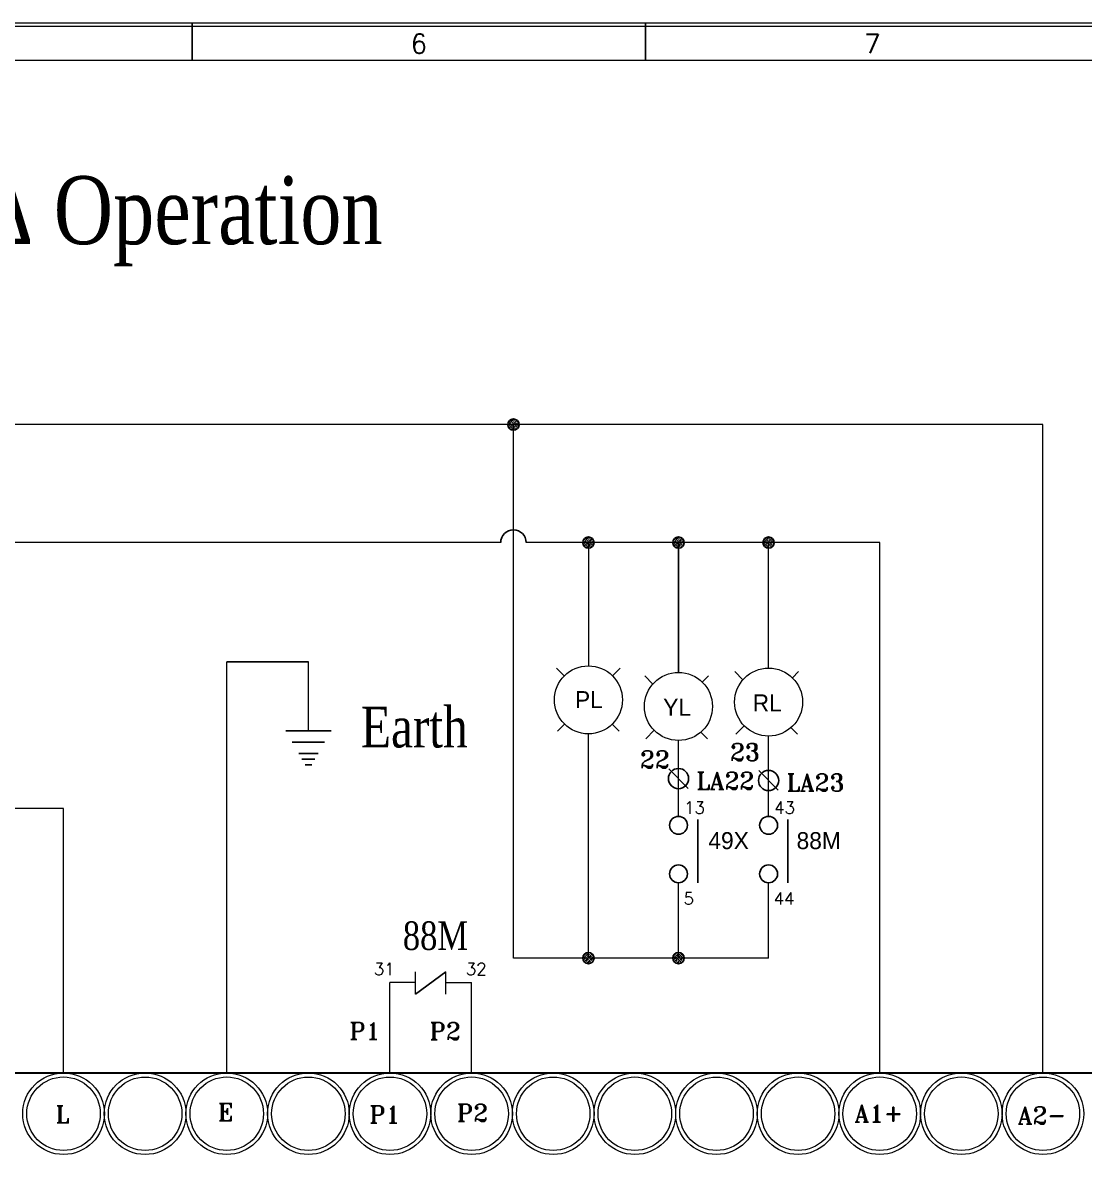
# Model space of a CAD drawing. Header units: millimetres. Extents: x 107 to 2900, y 85 to 3996.
# Drawn here: x 1345.4 to 1547.5, y 3006.5 to 3222.8 of the extents above; entities that cross this region are included whole.
import ezdxf
from ezdxf.enums import TextEntityAlignment as Align

# ---------------------------------------------------------------- set-up
doc = ezdxf.new("R2010")
doc.units = ezdxf.units.MM
for name, color, linetype in [('20', 2, 'Continuous'), ('30', 3, 'Continuous'), ('70', 7, 'Continuous')]:
    doc.layers.add(name, color=color, linetype=linetype)
doc.styles.add('SIMPLEX', font='SIMPLEX')
doc.styles.add('SS', font='batang.ttc', dxfattribs={"width": 0.8})
doc.styles.get("Standard").update_dxf_attribs({"font": 'BareunDotumPro1.ttf'})
doc.styles.add('STYLE2', font='romant.shx')

msp = doc.modelspace()

# ---------------------------------------------------------------- hatches: boundary and pattern name
at = {"layer": '70'}
h = msp.add_hatch(dxfattribs=at)
h.set_pattern_fill('ANSI33', color=256, scale=2.15937, style=0)
h.set_pattern_definition([(45, (3178.8533, 2557.8888), (-0.38172635, 0.38172635), []), (45, (3179.235, 2557.8888), (-0.38172635, 0.38172635), [0.26992129, -0.13496065])])
h.paths.add_polyline_path([(1438.816, 3147.318, 0.4142136), (1437.736, 3146.238, 0.4142136), (1438.816, 3145.159)])
h.paths.add_polyline_path([(1438.816, 3147.318), (1438.816, 3146.238), (1439.895, 3146.238, 0.4142136)])
h.paths.add_polyline_path([(1439.895, 3146.238), (1438.816, 3146.238), (1438.816, 3145.159, 0.4142136)])
h = msp.add_hatch(dxfattribs=at)
h.set_pattern_fill('ANSI33', color=256, scale=2.15937, style=0)
h.set_pattern_definition([(45, (3193.1238, 2535.41523), (-0.38172635, 0.38172635), []), (45, (3193.50553, 2535.41523), (-0.38172635, 0.38172635), [0.26992129, -0.13496065])])
h.paths.add_polyline_path([(1453.086, 3124.845, 0.4142136), (1452.007, 3123.765, 0.4142136), (1453.086, 3122.685)])
h.paths.add_polyline_path([(1453.086, 3124.845), (1453.086, 3123.765), (1454.166, 3123.765, 0.4142136)])
h.paths.add_polyline_path([(1454.166, 3123.765), (1453.086, 3123.765), (1453.086, 3122.685, 0.4142136)])
h = msp.add_hatch(dxfattribs=at)
h.set_pattern_fill('ANSI33', color=256, scale=2.15937, style=0)
h.set_pattern_definition([(45, (3210.28193, 2535.41523), (-0.38172635, 0.38172635), []), (45, (3210.66366, 2535.41523), (-0.38172635, 0.38172635), [0.26992129, -0.13496065])])
h.paths.add_polyline_path([(1470.244, 3124.845, 0.4142136), (1469.165, 3123.765, 0.4142136), (1470.244, 3122.685)])
h.paths.add_polyline_path([(1470.244, 3124.845), (1470.244, 3123.765), (1471.324, 3123.765, 0.4142136)])
h.paths.add_polyline_path([(1471.324, 3123.765), (1470.244, 3123.765), (1470.244, 3122.685, 0.4142136)])
h = msp.add_hatch(dxfattribs=at)
h.set_pattern_fill('ANSI33', color=256, scale=2.15937, style=0)
h.set_pattern_definition([(45, (3227.4411, 2535.41523), (-0.38172635, 0.38172635), []), (45, (3227.8228, 2535.41523), (-0.38172635, 0.38172635), [0.26992129, -0.13496065])])
h.paths.add_polyline_path([(1487.404, 3124.845, 0.4142136), (1486.324, 3123.765, 0.4142136), (1487.404, 3122.685)])
h.paths.add_polyline_path([(1487.404, 3124.845), (1487.404, 3123.765), (1488.483, 3123.765, 0.4142136)])
h.paths.add_polyline_path([(1488.483, 3123.765), (1487.404, 3123.765), (1487.404, 3122.685, 0.4142136)])
h = msp.add_hatch(dxfattribs=at)
h.set_pattern_fill('ANSI33', color=256, scale=2.15937, style=0)
h.set_pattern_definition([(45, (3193.1317, 2456.2709), (-0.38172635, 0.38172635), []), (45, (3193.5134, 2456.2709), (-0.38172635, 0.38172635), [0.26992129, -0.13496065])])
h.paths.add_polyline_path([(1453.094, 3045.7, 0.4142136), (1452.014, 3044.621, 0.4142136), (1453.094, 3043.541)])
h.paths.add_polyline_path([(1453.094, 3045.7), (1453.094, 3044.621), (1454.174, 3044.621, 0.4142136)])
h.paths.add_polyline_path([(1454.174, 3044.621), (1453.094, 3044.621), (1453.094, 3043.541, 0.4142136)])
h = msp.add_hatch(dxfattribs=at)
h.set_pattern_fill('ANSI33', color=256, scale=2.15937, style=0)
h.set_pattern_definition([(45, (3210.2846, 2456.2709), (-0.38172635, 0.38172635), []), (45, (3210.6663, 2456.2709), (-0.38172635, 0.38172635), [0.26992129, -0.13496065])])
h.paths.add_polyline_path([(1470.247, 3045.7, 0.4142136), (1469.167, 3044.621, 0.4142136), (1470.247, 3043.541)])
h.paths.add_polyline_path([(1470.247, 3045.7), (1470.247, 3044.621), (1471.327, 3044.621, 0.4142136)])
h.paths.add_polyline_path([(1471.327, 3044.621), (1470.247, 3044.621), (1470.247, 3043.541, 0.4142136)])

# ---------------------------------------------------------------- linework, layer by layer
at = {"color": 0, "lineweight": 15}
for p, q in [((1539.655, 3146.238), (1208.038, 3146.238)), ((1436.387, 3123.765), (1216.182, 3123.765)), ((1508.561, 3123.765), (1441.245, 3123.765)), ((1453.086, 3123.765), (1453.086, 3100.287)), ((1487.406, 3044.621), (1438.817, 3044.621))]:
    msp.add_line(p, q, dxfattribs=at)
for p, q in [((1470.244, 3123.765), (1470.244, 3099.027)), ((1384.222, 3101.064), (1399.77, 3101.064)), ((1448.476, 3098.361), (1447.004, 3099.833)), ((1457.696, 3098.361), (1459.168, 3099.833)), ((1465.365, 3096.811), (1463.806, 3098.369)), ((1474.778, 3097.176), (1475.971, 3098.369)), ((1482.524, 3097.651), (1480.966, 3099.209)), ((1491.937, 3098.016), (1493.13, 3099.209)), ((1447.199, 3087.864), (1448.535, 3089.199)), ((1458.973, 3087.864), (1457.638, 3089.199)), ((1395.451, 3087.908), (1404.089, 3087.908)), ((1464.002, 3086.4), (1465.617, 3088.015)), ((1475.776, 3086.4), (1474.506, 3087.67)), ((1481.161, 3087.24), (1482.776, 3088.855)), ((1492.935, 3087.24), (1491.665, 3088.51)), ((1396.685, 3085.749), (1402.855, 3085.749)), ((1397.919, 3083.589), (1401.621, 3083.589)), ((1398.536, 3082.51), (1401.004, 3082.51)), ((1399.153, 3081.43), (1400.387, 3081.43)), ((1425.967, 3041.988), (1420.145, 3037.77))]:
    msp.add_line(p, q)
at = {"color": 0}
for p, q in [((1472.098, 3076.929), (1468.392, 3080.68)), ((1489.257, 3076.573), (1485.551, 3080.325)), ((1473.924, 3071.045), (1473.924, 3058.958)), ((1491.083, 3071.045), (1491.083, 3058.958))]:
    msp.add_line(p, q, dxfattribs=at)
at = {"color": 1, "lineweight": 15}
msp.add_line((1353.128, 3073.086), (1298.942, 3073.086), dxfattribs=at)
at = {"color": 7, "lineweight": 30}
msp.add_line((1557.222, 3022.714), (1226.755, 3022.714), dxfattribs=at)
at = {"color": 0}
for centre, radius in [((1470.245, 3078.804), 1.924), ((1487.404, 3078.449), 1.924), ((1470.247, 3069.912), 1.701), ((1487.406, 3069.912), 1.701), ((1470.247, 3060.659), 1.701), ((1487.406, 3060.659), 1.701)]:
    msp.add_circle(centre, radius, dxfattribs=at)
at = {"color": 7, "lineweight": 15}
for centre, radius in [((1353.128, 3014.972), 7.772), ((1353.127, 3014.972), 6.995), ((1368.671, 3014.972), 7.772), ((1368.671, 3014.972), 6.994), ((1384.215, 3014.972), 7.772), ((1384.216, 3014.972), 6.995), ((1399.759, 3014.972), 7.772), ((1399.76, 3014.972), 6.994), ((1415.303, 3014.972), 7.772), ((1415.304, 3014.972), 6.993), ((1430.848, 3014.972), 7.772), ((1430.848, 3014.972), 6.995), ((1446.392, 3014.972), 7.772), ((1446.391, 3014.972), 6.994), ((1461.936, 3014.972), 7.772), ((1461.936, 3014.972), 6.995), ((1477.48, 3014.972), 7.771), ((1477.48, 3014.972), 6.994), ((1493.023, 3014.972), 7.772), ((1493.025, 3014.972), 6.996), ((1508.567, 3014.972), 7.772), ((1508.567, 3014.972), 6.995), ((1524.112, 3014.972), 7.772), ((1524.113, 3014.972), 6.995), ((1539.657, 3014.972), 7.773), ((1539.655, 3014.972), 6.994)]:
    msp.add_circle(centre, radius, dxfattribs=at)
at = {"color": 0}
msp.add_arc((1438.816, 3123.765), 2.429, 0, 180, dxfattribs=at)
at = {"layer": '20', "color": 0, "lineweight": 13}
msp.add_lwpolyline([(931.272, 2700.224), (931.272, 3215.666), (1737.581, 3215.666), (1737.581, 2700.224)], dxfattribs=at)
at = {"layer": '30', "color": 0}
for p, q in [((1377.614, 3215.666), (1377.614, 3222.792)), ((1463.988, 3215.666), (1463.988, 3222.792))]:
    msp.add_line(p, q, dxfattribs=at)
at = {"layer": '70', "lineweight": 15}
for p, q in [((1438.817, 3044.621), (1438.816, 3146.238)), ((1539.657, 3022.714), (1539.655, 3146.238)), ((1487.404, 3099.867), (1487.404, 3123.765)), ((1508.562, 3022.714), (1508.561, 3123.765)), ((1384.223, 3022.714), (1384.222, 3101.064)), ((1399.77, 3087.908), (1399.77, 3101.064)), ((1453.094, 3044.621), (1453.085, 3087.331)), ((1487.406, 3080.806), (1487.404, 3086.911)), ((1470.246, 3080.806), (1470.245, 3086.071)), ((1470.247, 3071.612), (1470.246, 3080.806)), ((1487.406, 3071.612), (1487.406, 3080.806)), ((1470.247, 3044.621), (1470.247, 3058.958)), ((1487.406, 3044.621), (1487.406, 3058.958)), ((1539.657, 3039.303), (1539.656, 3055.874)), ((1420.145, 3037.77), (1420.145, 3041.988)), ((1425.967, 3037.77), (1425.967, 3041.988)), ((1415.3, 3022.714), (1415.3, 3039.947)), ((1420.145, 3039.947), (1415.3, 3039.947)), ((1425.967, 3039.947), (1430.844, 3039.947)), ((1430.844, 3022.714), (1430.844, 3039.947))]:
    msp.add_line(p, q, dxfattribs=at)
at = {"layer": '70', "color": 1, "lineweight": 15}
msp.add_line((1353.128, 3022.714), (1353.128, 3073.086), dxfattribs=at)
at = {"layer": '70', "color": 0, "lineweight": 13}
for points in [[(1744.707, 2639.762), (924.146, 2639.762), (924.146, 3222.792), (1744.707, 3222.792)], [(1744.059, 2640.41), (924.794, 2640.41), (924.794, 3222.144), (1744.059, 3222.144)]]:
    msp.add_lwpolyline(points, close=True, dxfattribs=at)
at = {"layer": '70'}
for centre in [(1438.816, 3146.238), (1453.086, 3123.765), (1470.244, 3123.765), (1487.404, 3123.765), (1453.094, 3044.621), (1470.247, 3044.621)]:
    msp.add_circle(centre, 1.08, dxfattribs=at)
at = {"layer": '70', "lineweight": 15}
for centre in [(1453.086, 3093.809), (1487.403, 3093.389), (1470.244, 3092.549)]:
    msp.add_circle(centre, 6.478, dxfattribs=at)

# ---------------------------------------------------------------- texts
at = {"color": 0, "style": 'SS', "width": 0.8}
for s, height, p in [('"LOP"-"rCS"-"MCC"/Y-Δ Operation', 12.96, (1178.857, 3180.613)), ('Earth', 7.7737, (1409.757, 3084.736)), ('88M', 5.4416, (1417.75, 3046.164))]:
    msp.add_text(s, height=height, dxfattribs=at).set_placement(p)
at = {"color": 0, "linetype": 'Continuous'}
for s, p in [('PL', (1453.184, 3093.848)), ('YL', (1469.986, 3092.385)), ('RL', (1487.145, 3093.225)), ('49X', (1479.792, 3066.992)), ('88M', (1496.951, 3066.992))]:
    msp.add_text(s, height=3.2391, dxfattribs=at).set_placement(p, align=Align.MIDDLE)
at = {"color": 3, "style": 'STYLE2'}
for s, p in [('23', (1480.074, 3082.211)), ('22', (1462.915, 3080.801)), ('LA22', (1473.663, 3076.747)), ('LA23', (1490.823, 3076.392))]:
    msp.add_text(s, height=3.2937, dxfattribs=at).set_placement(p)
at = {"color": 0, "style": 'STYLE2'}
for s, height, p in [('13', 2.3056, (1471.311, 3072.125)), ('43', 2.3056, (1488.471, 3072.125)), ('5', 2.306, (1471.221, 3054.82)), ('44', 2.3056, (1488.38, 3054.82)), ('31', 2.3056, (1412.231, 3041.385)), ('32', 2.3056, (1429.749, 3041.385)), ('P1', 3.2937, (1407.575, 3029.079)), ('P2', 3.2937, (1422.845, 3029.049)), ('L', 3.294, (1351.614, 3013.207)), ('E', 3.294, (1382.53, 3013.649)), ('P1', 3.2937, (1411.37, 3013.156)), ('P2', 3.2937, (1428.05, 3013.471)), ('A1+', 3.2937, (1503.758, 3013.393)), ('A2-', 3.2937, (1534.853, 3013.012))]:
    msp.add_text(s, height=height, dxfattribs=at).set_placement(p)
at = {"layer": '30', "color": 0, "style": 'SIMPLEX'}
for s, p in [('6', (1420.801, 3218.806)), ('7', (1507.176, 3218.806))]:
    msp.add_text(s, height=3.671, dxfattribs=at).set_placement(p, align=Align.MIDDLE)

doc.saveas('drawing.dxf')
